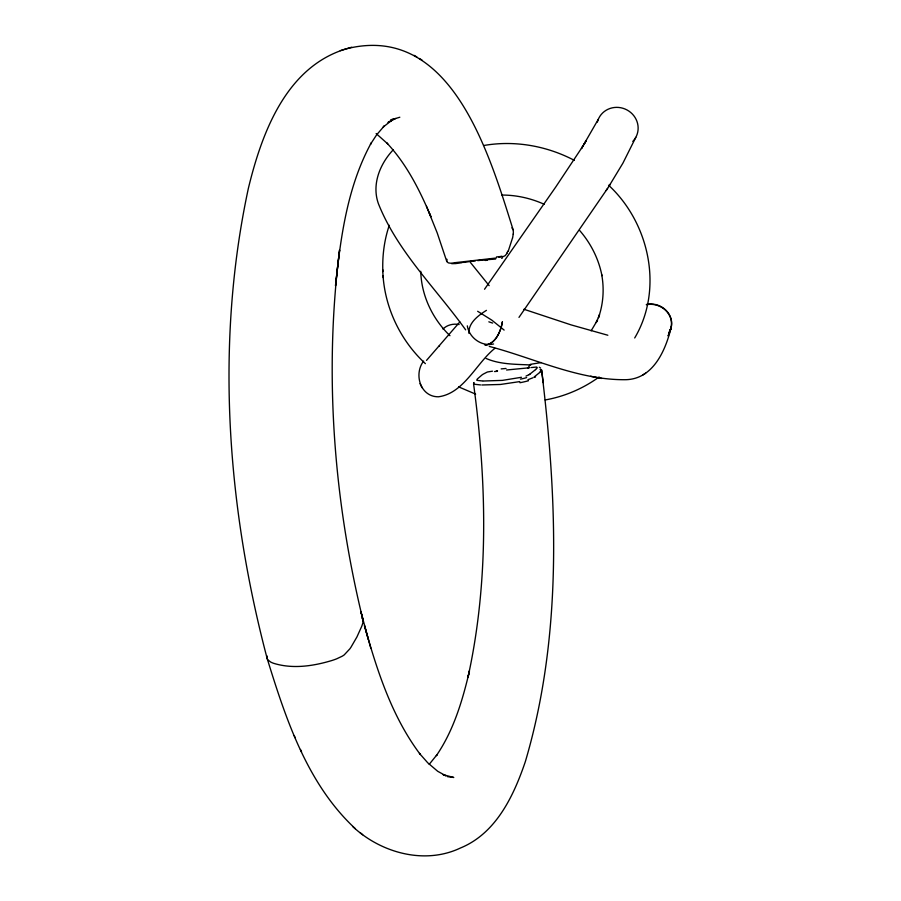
<?xml version="1.0" encoding="UTF-8"?>
<svg xmlns="http://www.w3.org/2000/svg" width="901" height="901" viewBox="0 0 901 901"><rect width="100%" height="100%" fill="white"/><g stroke="black" fill="none" stroke-linecap="round" stroke-linejoin="round"><path stroke-width="1.35" d="M370.773 648.044L360.839 611.621L363.103 619.888L362.821 622.94A104.268 49.307 -16.7 0 1 361.639 626.522L356.92 636.962L351.018 647.143A128.392 60.817 -17.2 0 1 349.926 648.765L344.227 654.881A16.15 7.929 -15.7 0 1 342.11 656.255L336.726 658.8A35.274 17.153 -15.8 0 1 331.962 660.489C313.255 666.132 292.769 669.206 273.724 663.339A35.105 16.95 -16.2 0 1 270.683 662.044L267.924 659.937A16.635 8.053 -16.5 0 1 267.101 658.293C226.906 505.878 215.069 343.078 248.394 188.241C261.729 133.224 285.91 67.496 345.511 49.059M446.682 259.679C445.826 264.263 452.122 263.295 454.757 262.709M513.198 234.091L513.108 234.722A152.888 83.275 -8.9 0 1 512.556 238.022M267.101 655.996L267.101 658.293C285.887 719.189 307.342 784.14 355.298 828.661M543.258 382.666L541.591 370.029C557.359 499.785 562.832 634.968 525.339 761.627C513.716 795.898 496.068 833.414 460.479 847.987C424.574 865.073 380.774 852.808 352.708 826.499M502.375 321.657A25.07 13.47 -71.5 0 1 502.285 322.254L501.834 324.653A23.043 12.389 -71.5 0 1 501.249 327.007C499.008 334.339 494.807 343.044 486.585 344.801A24.023 12.929 -71.4 0 1 485.188 344.858A25.115 13.515 -71.4 0 1 484.851 344.835M476.888 379.918L477.034 379.558A63.025 13.267 0.6 0 1 477.485 378.848L482.204 374.793A159.961 33.923 1.5 0 1 483.229 374.14L487.34 372.012L492.509 371.167M512.511 238.022L508.22 251.21M467.979 677.293L469.432 670.952L467.979 677.293C489.153 581.066 486.72 481.021 473.566 383.86L473.723 383.218M634.698 337.965C663.755 288.996 649.441 223.02 608.58 185.212M468.407 675.401C461.616 703.433 452.809 731.68 436.343 755.669L437.064 754.633L429.203 764.363M389.288 225.273C384.231 240.116 382.227 255.952 382.857 271.584M670.614 329.18L668.125 336.05L671.256 327.018C665.805 349.791 653.54 378.825 626.105 379.693C578.724 380.368 534.293 358.215 489.232 346.401M635.779 137.414L622.906 163.171L608.806 186.496M528.166 367.878L530.216 364.376L541.355 362.54M423.605 361.121C413.582 374.016 420.271 396.936 438.404 396.789C463.88 393.523 476.55 362.81 494.931 348.293M507.308 252.99L505.213 255.625L502.274 257.067M598.287 119.326L581.46 148.541L586.01 141.04L584.141 144.126M583.251 145.579L555.816 186.901L484.535 289.255M518.976 317.389L607.544 188.444M606.215 190.516L610.236 184.254M591.135 330.825L597.566 319.968L596.225 322.535L599.514 314.742L598.467 317.693C603.31 304.009 604.323 289.131 601.755 274.861L601.947 275.695C598.748 258.992 590.831 243.371 579.715 230.555M393.196 149.848C379.862 164.005 371.527 184.637 378.443 203.784C397.499 251.638 436.073 288.579 465.637 329.856M459.837 321.939L426.511 360.4M539.845 372.383L534.011 377.08M535.644 369.545L529.912 374.106M599.109 376.978C583.161 388.545 564.589 396.541 545.173 399.954M642.571 375.109L645.645 373.172M528.887 374.771L525.993 376.089M532.975 377.767L527.952 379.693M486.439 310.361C478.487 315.361 468.148 322.84 468.948 333.37M395.798 118.448L388.016 122.491L392.532 119.732L383.229 127.018L384.243 125.971L376.584 134.902L370.469 144.261L371.178 143.022C347.414 186.608 340.668 237.008 335.51 285.685L339.576 250.016C324.022 373.588 333.595 500.044 363.193 620.845M502.285 258.136L501.654 258.328M346.491 48.789C451.401 22.502 489.457 154.645 513.108 229.755L513.356 232.007A64.14 35.015 -8.3 0 1 513.243 234.091M390.91 119.934L399.819 117.231M340.274 50.647L351.694 47.212M521.476 377.282L502.364 380.391L483.263 381.022M391.214 119.63L393.726 119.078M519.787 381.596L500.427 384.468L481.832 384.986M493.579 343.968C481.697 346.874 469.139 337.751 467.315 325.847M454.892 262.687L496.271 258.013M457.224 263.407L462.033 262.675M456.39 263.554L451.671 263.678M483.871 145.489C514.584 140.128 546.839 145.861 574.354 160.367M463.621 262.439L468.7 261.718M469.871 261.56L475.379 260.885M531.387 367.529L536.636 367.045L537.278 367.709A56.234 7.163 -16.5 0 1 536.861 368.25M529.991 367.698L529.124 367.799M528.324 367.878L506.587 369.996M477.744 260.614L484.378 259.95M485.155 260.457L487.328 260.265M487.666 259.668L495.606 259.037M496.327 370.84L497.498 370.75M485.188 344.858L486.585 344.801A23.066 12.411 -71.5 0 0 487.993 344.509A21.714 11.69 -71.5 0 0 489.412 343.968A20.836 11.217 -71.5 0 0 490.797 343.213A20.273 10.913 -71.5 0 0 493.41 341.152A19.27 10.384 -71.5 0 0 497.825 335.33A20.273 10.913 -71.5 0 0 499.717 331.444A21.342 11.488 -71.5 0 0 501.249 327.007L501.834 324.653A23.989 12.896 -71.5 0 0 502.285 322.254M501.88 195.066C516.464 195.01 531.016 198.321 544.294 204.313M540.093 369.545L541.569 369.962M482.643 380.999L477.125 380.38M480.492 384.93L473.791 384.175M447.403 776.639L453.766 777.473L443.089 774.68L445.939 775.806L437.717 771.301L427.784 762.843L419.427 753.394L420.339 754.509C391.834 716.689 377.114 670.671 364.443 625.609L368.194 639.079M601.8 378.465L590.617 376.246M607.837 335.24L571.065 324.878L523.875 309.246M486.146 358.474C500.078 364.623 516.566 364.229 530.824 364.973M488.838 321.826L492.622 323.087M458.643 386.878L475.649 394.131M539.305 367.214L540.645 368.104M477.654 311.284L491.845 320.17L504.143 330.081M414.145 55.366L416.893 57.022M419.348 58.475L422.051 60.108M376.145 133.551L387.768 143.923L386.901 143.034C406.655 164.106 419.787 190.336 430.926 216.724L429.101 212.377M360.04 832.558L362.652 834.731M425.396 363.655C399.447 339.654 383.511 305.101 382.767 269.703M449.959 335.713C432.536 318.965 421.341 295.551 420.744 271.257M511.937 227.84L513.108 229.755M489.164 285.651L470.097 262.045M420.046 383.635L422.04 387.689M294.176 735.554L295.201 737.806M300.472 749.463L301.542 751.817M426.488 206.284L437.244 233.01L446.727 261.313M363.103 619.888L362.957 619.46A7.366 3.536 -15.1 0 0 361.988 618.446M383.105 275.717L383.195 277.542M646.355 304.718A20.059 18.211 17.4 0 1 666.898 311.667A20.059 18.211 17.4 0 1 669.623 331.489M646.467 304.414A20.036 18.2 17.4 0 1 667.427 311.87A20.036 18.2 17.4 0 1 669.071 332.266M597.374 122.097A20.836 19.901 25.5 0 1 627.085 110.001A20.836 19.901 25.5 0 1 632.817 141.412M439.519 346.04A19.326 17.142 29.8 0 1 439.361 345.59M442.977 329.023A19.326 17.142 29.8 0 1 459.138 324.54M526.657 377.575A16.669 5.733 -16.8 0 1 520.451 379.107M530.036 374.073A56.943 7.422 -16.4 0 1 529.067 374.715M536.512 368.554A145.849 18.279 -17.1 0 1 535.487 369.59M528.189 367.698A43.552 1.273 -5.4 0 1 527.535 367.777M506.035 368.475A48.429 1.768 -5 0 1 501.17 368.892M494.525 371.55A23.122 1.712 -3.5 0 1 497.476 371.325M528.482 380.751A20.498 3.503 -14.3 0 1 519.956 382.722M535.577 376.764A58.114 8.683 -14 0 1 534.732 377.429M540.6 371.392A147.302 18.887 -16.9 0 1 539.553 372.462M541.219 370.57A62.056 8.222 -15.7 0 1 540.679 371.223M473.599 383.218A66.539 13.887 -0.4 0 1 474.072 382.475M501.159 256.886A17.119 6.127 -6.8 0 1 498.872 257.168M501.992 256.211A21.106 11.003 -8.9 0 1 496.462 256.931M507.826 251.188A59.939 32.233 -10.4 0 1 506.914 252.888M446.783 259.646A68.577 32.763 -24.2 0 1 446.828 259.195"/></g></svg>
